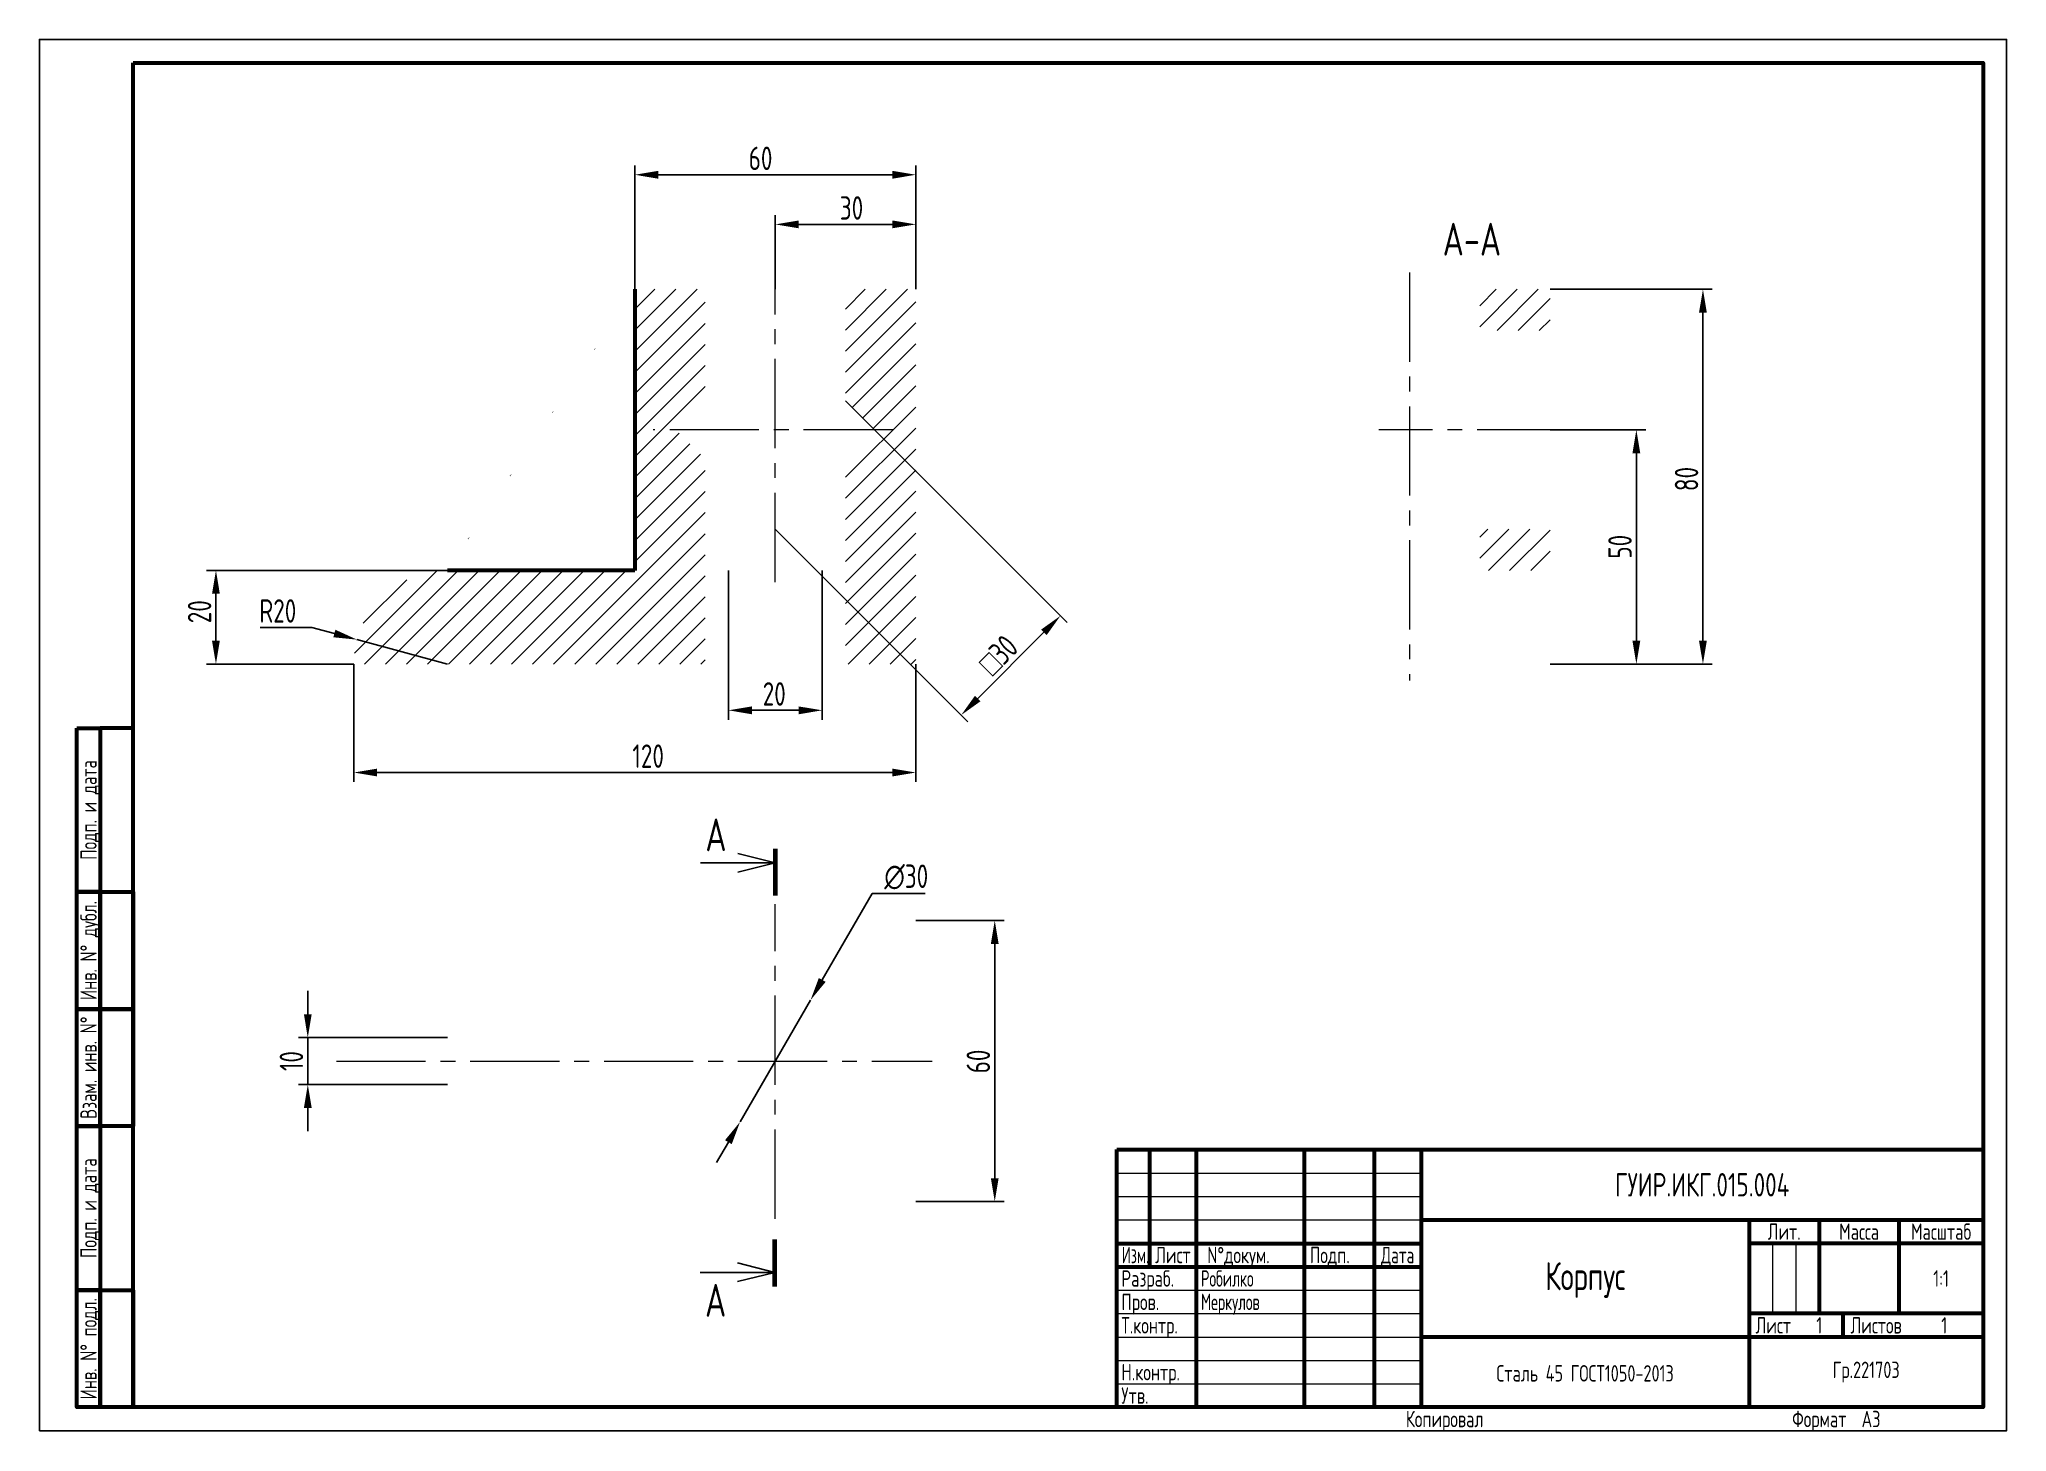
# Paper-space layout 'А3' of a CAD drawing. Header units: millimetres. Extents: x -3 to 417, y -3 to 294.
import ezdxf
from ezdxf.enums import TextEntityAlignment as Align

# ---------------------------------------------------------------- set-up
doc = ezdxf.new("R2010")
doc.units = ezdxf.units.MM
doc.set_wipeout_variables(frame=1)
doc.linetypes.add('CENTER2', pattern=[28.575, 19.05, -3.175, 3.175, -3.175])
for name, color, linetype, lineweight in [('MD_Штриховка', 7, 'Continuous', 25), ('КОНТУР', 7, 'Continuous', 60), ('Облако', 1, 'Continuous', 50), ('ОСИ', 1, 'CENTER2', 20), ('РАМКА', 7, 'Continuous', 60), ('ТОНКИЕ', 7, 'Continuous', 20)]:
    doc.layers.add(name, color=color, linetype=linetype, lineweight=lineweight)
doc.styles.add('СПДС', font='geniso.shx', dxfattribs={"width": 0.8})
doc.dimstyles.new('Standart', dxfattribs={"dimtxt": 5, "dimasz": 5, "dimexe": 2, "dimexo": 0, "dimgap": 1, "dimtad": 1, "dimtoh": 1, "dimdec": 0, "dimtxsty": 'Standard', "dimcen": 2.5, "dimadec": 0, "dimazin": 0, "dimtfac": 1, "dimtdec": 0, "dimtmove": 0, "dimatfit": 3, "dimldrblk": 'DOTSMALL', "dimfxl": 1, "dimarcsym": 0})

# ---------------------------------------------------------------- blocks, each defined once
blk = doc.blocks.new('*U7')
at = {"color": 0, "linetype": 'Continuous', "lineweight": 25}
blk.add_lwpolyline([(-420, 0), (0, 0), (0, 297), (-420, 297)], close=True, dxfattribs=at)
at = {"color": 0, "linetype": 'Continuous', "lineweight": -2}
for points in [[(-400, 292), (-5, 292), (-5, 5), (-400, 5)], [(-412, 150), (-407, 150), (-407, 115), (-412, 115)], [(-407, 115), (-400, 115), (-400, 150), (-407, 150)], [(-412, 115), (-407, 115), (-407, 90), (-412, 90)], [(-407, 115), (-400, 115), (-400, 90), (-407, 90)], [(-412, 90), (-407, 90), (-407, 65), (-412, 65)], [(-407, 90), (-400, 90), (-400, 65), (-407, 65)], [(-412, 65), (-407, 65), (-407, 30), (-412, 30)], [(-407, 30), (-400, 30), (-400, 65), (-407, 65)], [(-412, 30), (-407, 30), (-407, 5), (-412, 5)], [(-407, 30), (-400, 30), (-400, 5), (-407, 5)]]:
    blk.add_lwpolyline(points, close=True, dxfattribs=at)
at = {"color": 0, "linetype": 'Continuous', "lineweight": 20, "style": 'СПДС', "width": 0.8}
for s, p in [('Подп. и дата', (-409.5, 132.5)), ('Инв. N%%D дубл.', (-409.5, 102.5)), ('Взам. инв. N%%D', (-409.5, 77.5)), ('Подп. и дата', (-409.5, 47.5)), ('Инв. N%%D подл.', (-409.5, 17.5))]:
    blk.add_text(s, height=3.5, rotation=90, dxfattribs=at).set_placement(p, align=Align.MIDDLE_CENTER)
blk = doc.blocks.new('*U4')
at = {"color": 0, "linetype": 'Continuous', "lineweight": -2}
for p, q in [((-178, 55), (-178, 30)), ((-168, 55), (-168, 0)), ((-145, 55), (-145, 0)), ((-130, 55), (-130, 0)), ((-120, 55), (-120, 0)), ((-120, 40), (0, 40)), ((-50, 40), (-50, 0)), ((-35, 40), (-35, 20)), ((-18, 40), (-18, 20)), ((-185, 35), (-120, 35)), ((0, 35), (-50, 35)), ((-185, 30), (-120, 30)), ((0, 20), (-50, 20)), ((-30, 20), (-30, 15)), ((0, 15), (-120, 15))]:
    blk.add_line(p, q, dxfattribs=at)
at = {"color": 0, "linetype": 'Continuous', "lineweight": 20}
for p, q in [((-185, 50), (-120, 50)), ((-185, 45), (-120, 45)), ((-185, 40), (-120, 40)), ((-45, 35), (-45, 20)), ((-40, 35), (-40, 20)), ((-185, 25), (-120, 25)), ((-185, 20), (-120, 20)), ((-185, 15), (-120, 15)), ((-185, 10), (-120, 10)), ((-185, 5), (-120, 5))]:
    blk.add_line(p, q, dxfattribs=at)
at = {"color": 0, "linetype": 'Continuous', "lineweight": -2}
blk.add_lwpolyline([(-185, 55), (0, 55), (0, 0), (-185, 0)], close=True, dxfattribs=at)
at = {"color": 0, "linetype": 'Continuous', "lineweight": 20, "style": 'СПДС'}
for s, width, p in [('Лит.', 0.8, (-42.5, 37.5)), ('Масса', 0.8, (-26.5, 37.5)), ('Масштаб', 0.8, (-9, 37.5)), ('Изм.', 0.7, (-181, 32.5)), ('Лист', 0.8, (-173, 32.5)), ('N%%Dдокум.', 0.8, (-159, 32.5)), ('Подп.', 0.8, (-139.5, 32.5)), ('Дата', 0.75, (-125, 32.5)), ('Лист', 0.8, (-44.82, 17.5)), ('Листов', 0.8, (-22.86, 17.5)), ('Копировал', 0.8, (-115, -2.5)), ('Формат', 0.8, (-35, -2.5))]:
    blk.add_text(s, height=3.5, dxfattribs=dict(at, width=width)).set_placement(p, align=Align.MIDDLE_CENTER)
at = {"color": 0, "linetype": 'Continuous', "lineweight": 20, "style": 'СПДС', "flags": 8}
for tag, height, width, p in [('IZM1', 3.5, 0.8, (-181.5, 50.75)), ('LIST1', 3.5, 0.8, (-173, 50.75)), ('NDOC1', 3.5, 0.7, (-157, 50.75)), ('DAT1', 3.5, 0.6, (-125, 50.75)), ('IZM2', 3.5, 0.8, (-181.5, 45.75)), ('LIST2', 3.5, 0.8, (-173, 45.75)), ('NDOC2', 3.5, 0.7, (-157, 45.75)), ('DAT2', 3.5, 0.6, (-125, 45.75)), ('OBOZNACHEN', 5, 0.8, (-60, 45)), ('IZM3', 3.5, 0.8, (-181.5, 40.75)), ('LIST3', 3.5, 0.8, (-173, 40.75)), ('NDOC3', 3.5, 0.7, (-157, 40.75)), ('DAT3', 3.5, 0.6, (-125, 40.75)), ('IZM4', 3.5, 0.8, (-181.5, 35.75)), ('LIST4', 3.5, 0.8, (-173, 35.75)), ('NDOC4', 3.5, 0.7, (-157, 35.75)), ('DAT4', 3.5, 0.6, (-125, 35.75)), ('NAME-PRODUKT1', 3.5, 0.8, (-85, 32.5)), ('NAME-PRODUKT2', 3.5, 0.8, (-85, 28)), ('DATE1', 3.5, 0.6, (-125, 25.75)), ('NAME-PRODUKT3', 3.5, 0.8, (-85, 23.5)), ('DATE2', 3.5, 0.6, (-125, 20.75)), ('DATE3', 3.5, 0.6, (-125, 15.75)), ('NAME-DOCUMENT', 3.5, 0.8, (-84.97, 16.5)), ('DATE4', 3.5, 0.6, (-125, 10.75)), ('NAME-MAT1', 3.5, 0.8, (-85, 10)), ('DATE5', 3.5, 0.6, (-125, 5.75)), ('NAME-MAT2', 3.5, 0.8, (-85, 5.5)), ('ORGANIZATION', 5, 0.7, (-25, 5.5)), ('ORGANIZATION1', 3.5, 0.8, (-25, 8)), ('DATE6', 3.5, 0.6, (-125, 0.75)), ('NAME-MAT3', 3.5, 0.8, (-85, 1)), ('ORGANIZATION2', 3.5, 0.8, (-25, 3))]:
    blk.add_attdef(tag, text='', height=height, dxfattribs=dict(at, width=width)).set_placement(p, align=Align.CENTER)
for tag, p, width in [('JOB1', (-184, 25.75), 0.8), ('NAME1', (-167, 25.75), 0.7), ('JOB2', (-184, 20.75), 0.8), ('NAME2', (-167, 20.75), 0.7), ('JOB3', (-184, 15.75), 0.8), ('NAME3', (-167, 15.75), 0.7), ('JOB4', (-184, 10.75), 0.8), ('NAME4', (-167, 10.75), 0.7), ('JOB5', (-184, 5.75), 0.8), ('NAME5', (-167, 5.75), 0.7), ('JOB6', (-184, 0.75), 0.8), ('NAME6', (-167, 0.75), 0.7), ('FORMAT', (-25.97, -4.25), 0.8)]:
    blk.add_attdef(tag, p, '', height=3.5, dxfattribs=dict(at, width=width))
at = {"color": 0, "linetype": 'Continuous', "lineweight": 20, "style": 'СПДС', "width": 0.8, "flags": 8}
for tag, p in [('STAGE', (-47.5, 27.5)), ('MASSA', (-26.5, 27.5)), ('SCALE', (-9, 27.5)), ('LIST', (-35, 17.5)), ('LISTS', (-8.32, 17.5))]:
    blk.add_attdef(tag, text='', height=3.5, dxfattribs=at).set_placement(p, align=Align.MIDDLE_CENTER)
blk = doc.blocks.new('*U11')
at = {"layer": 'ОСИ', "color": 0, "linetype": 'CENTER2', "transparency": 16777216}
blk.add_line((-93.71, 0), (33.5, 0), dxfattribs=at)
blk = doc.blocks.new('*U12')
at = {"layer": 'ОСИ', "color": 0, "linetype": 'CENTER2', "transparency": 16777216}
blk.add_line((0, -42.41), (0, 24.75), dxfattribs=at)
blk = doc.blocks.new('*U17')
at = {"layer": 'ОСИ', "color": 0, "linetype": 'CENTER2', "transparency": 16777216}
blk.add_line((0, -4.39), (0, 61.11), dxfattribs=at)
blk = doc.blocks.new('*U18')
at = {"layer": 'ОСИ', "color": 0, "linetype": 'CENTER2', "transparency": 16777216}
blk.add_line((17.59, 0), (-33.55, 0), dxfattribs=at)
blk = doc.blocks.new('*U19')
at = {"layer": 'ОСИ', "color": 0, "linetype": 'CENTER2', "transparency": 16777216}
blk.add_line((0, 73.59), (0, -13.5), dxfattribs=at)
blk = doc.blocks.new('*U20')
at = {"layer": 'ОСИ', "color": 0, "linetype": 'CENTER2', "transparency": 16777216}
blk.add_line((11, 0), (-29.02, 0), dxfattribs=at)
blk = doc.blocks.new('Vraz')
at = {"lineweight": -3}
for p, q in [((0, 0), (-16, 0)), ((-8, -2), (0, 0)), ((-7.99, 1.98), (0, 0))]:
    blk.add_line(p, q, dxfattribs=at)
at = {"lineweight": 100}
blk.add_line((0, 3), (0, -7), dxfattribs=at)
at = {"style": 'СПДС', "width": 0.8}
blk.add_text('A', height=7, dxfattribs=at).set_placement((-14.93, 2.46))
blk = doc.blocks.new('Nraz')
at = {"lineweight": 100}
blk.add_line((0, -3), (0, 7), dxfattribs=at)
at = {"lineweight": -3}
for p, q in [((0, 0), (-16, 0)), ((-8, 2), (0, 0)), ((-7.99, -1.98), (0, 0))]:
    blk.add_line(p, q, dxfattribs=at)
at = {"style": 'СПДС', "width": 0.8}
blk.add_text('A', height=7, dxfattribs=at).set_placement((-14.93, -9.46))
blk = doc.blocks.new('*D24')
at = {"layer": 'Defpoints', "color": 0, "transparency": 16777216}
for p in [(63.95, 160.51), (183.95, 160.51), (63.95, 137.36)]:
    blk.add_point(p, dxfattribs=at)
at = {"layer": 'ТОНКИЕ', "color": 0, "lineweight": -2, "transparency": 16777216}
for p, q in [((63.95, 160.51), (63.95, 135.36)), ((183.95, 160.51), (183.95, 135.36)), ((178.95, 137.36), (68.95, 137.36))]:
    blk.add_line(p, q, dxfattribs=at)
at = {"layer": 'ТОНКИЕ', "color": 0, "transparency": 16777216}
for points in [[(68.95, 138.19), (68.95, 136.53), (63.95, 137.36)], [(178.95, 138.19), (178.95, 136.53), (183.95, 137.36)]]:
    blk.add_solid(points, dxfattribs=at)
at = {"layer": 'ТОНКИЕ', "color": 0, "transparency": 16777216, "insert": (126.81, 140.86), "char_height": 5, "attachment_point": 5, "style": 'СПДС'}
blk.add_mtext('120', dxfattribs=at)
blk = doc.blocks.new('_DotSmall')
at = {"color": 0, "linetype": 'ByBlock', "const_width": 0.5}
blk.add_lwpolyline([(-0.0625, 0, 1), (0.0625, 0, 1)], format="xyb", close=True, dxfattribs=at)
blk = doc.blocks.new('*D25')
at = {"layer": 'Defpoints', "color": 0, "transparency": 16777216}
for p in [(183.95, 105.77), (200.8, 105.77), (183.95, 45.77)]:
    blk.add_point(p, dxfattribs=at)
at = {"layer": 'ТОНКИЕ', "color": 0, "lineweight": -2, "transparency": 16777216}
for p, q in [((183.95, 105.77), (202.8, 105.77)), ((200.8, 50.77), (200.8, 100.77)), ((183.95, 45.77), (202.8, 45.77))]:
    blk.add_line(p, q, dxfattribs=at)
at = {"layer": 'ТОНКИЕ', "color": 0, "transparency": 16777216}
for points in [[(199.97, 100.77), (201.63, 100.77), (200.8, 105.77)], [(199.97, 50.77), (201.63, 50.77), (200.8, 45.77)]]:
    blk.add_solid(points, dxfattribs=at)
at = {"layer": 'ТОНКИЕ', "color": 0, "transparency": 16777216, "insert": (197.3, 75.68), "char_height": 5, "attachment_point": 5, "rotation": 90, "style": 'СПДС'}
blk.add_mtext('60', dxfattribs=at)
blk = doc.blocks.new('*D26')
at = {"layer": 'Defpoints', "color": 0, "transparency": 16777216}
for p in [(161.46, 88.76), (146.43, 62.79)]:
    blk.add_point(p, dxfattribs=at)
at = {"layer": 'ТОНКИЕ', "color": 0, "lineweight": -2, "transparency": 16777216}
for p, q in [((174.66, 111.56), (163.96, 93.08)), ((185.91, 111.56), (174.66, 111.56)), ((146.43, 62.79), (161.46, 88.76)), ((143.93, 58.46), (141.43, 54.13))]:
    blk.add_line(p, q, dxfattribs=at)
at = {"layer": 'ТОНКИЕ', "color": 0, "transparency": 16777216}
for points in [[(163.24, 93.5), (164.69, 92.67), (161.46, 88.76)], [(143.21, 58.88), (144.65, 58.04), (146.43, 62.79)]]:
    blk.add_solid(points, dxfattribs=at)
at = {"layer": 'ТОНКИЕ', "color": 0, "transparency": 16777216, "insert": (181.91, 115.06), "char_height": 5, "attachment_point": 5, "style": 'СПДС'}
blk.add_mtext('∅30', dxfattribs=at)
blk = doc.blocks.new('*D27')
at = {"layer": 'Defpoints', "color": 0, "transparency": 16777216}
for p in [(183.95, 264.96), (123.95, 240.51), (183.95, 240.51)]:
    blk.add_point(p, dxfattribs=at)
at = {"layer": 'ТОНКИЕ', "color": 0, "lineweight": -2, "transparency": 16777216}
for p, q in [((123.95, 240.51), (123.95, 266.96)), ((128.95, 264.96), (178.95, 264.96)), ((183.95, 240.51), (183.95, 266.96))]:
    blk.add_line(p, q, dxfattribs=at)
at = {"layer": 'ТОНКИЕ', "color": 0, "transparency": 16777216}
for points in [[(128.95, 265.79), (128.95, 264.12), (123.95, 264.96)], [(178.95, 265.79), (178.95, 264.12), (183.95, 264.96)]]:
    blk.add_solid(points, dxfattribs=at)
at = {"layer": 'ТОНКИЕ', "color": 0, "transparency": 16777216, "insert": (150.8, 268.46), "char_height": 5, "attachment_point": 5, "style": 'СПДС'}
blk.add_mtext('60', dxfattribs=at)
blk = doc.blocks.new('*D28')
at = {"layer": 'Defpoints', "color": 0, "transparency": 16777216}
for p in [(168.95, 216.72), (153.95, 189.3), (214.84, 170.83)]:
    blk.add_point(p, dxfattribs=at)
at = {"layer": 'ТОНКИЕ', "color": 0, "lineweight": -2, "transparency": 16777216}
for p, q in [((168.95, 216.72), (216.25, 169.42)), ((153.95, 189.3), (195.04, 148.2)), ((197.16, 153.15), (211.3, 167.3))]:
    blk.add_line(p, q, dxfattribs=at)
at = {"layer": 'ТОНКИЕ', "color": 0, "transparency": 16777216}
for points in [[(210.71, 167.88), (211.89, 166.71), (214.84, 170.83)], [(196.57, 153.74), (197.75, 152.56), (193.63, 149.62)]]:
    blk.add_solid(points, dxfattribs=at)
at = {"layer": 'ТОНКИЕ', "color": 0, "transparency": 16777216, "insert": (201.52, 162.46), "char_height": 5, "attachment_point": 5, "rotation": 45, "style": 'СПДС'}
blk.add_mtext('{\\Fgdt;o}30', dxfattribs=at)
blk = doc.blocks.new('*D29')
at = {"layer": 'Defpoints', "color": 0, "transparency": 16777216}
for p in [(143.95, 180.51), (163.95, 180.51), (163.95, 150.64)]:
    blk.add_point(p, dxfattribs=at)
at = {"layer": 'ТОНКИЕ', "color": 0, "lineweight": -2, "transparency": 16777216}
for p, q in [((143.95, 180.51), (143.95, 148.64)), ((163.95, 180.51), (163.95, 148.64)), ((148.95, 150.64), (158.95, 150.64))]:
    blk.add_line(p, q, dxfattribs=at)
at = {"layer": 'ТОНКИЕ', "color": 0, "transparency": 16777216}
for points in [[(148.95, 151.47), (148.95, 149.8), (143.95, 150.64)], [(158.95, 151.47), (158.95, 149.8), (163.95, 150.64)]]:
    blk.add_solid(points, dxfattribs=at)
at = {"layer": 'ТОНКИЕ', "color": 0, "transparency": 16777216, "insert": (153.72, 154.14), "char_height": 5, "attachment_point": 5, "style": 'СПДС'}
blk.add_mtext('20', dxfattribs=at)
blk = doc.blocks.new('*D30')
at = {"layer": 'Defpoints', "color": 0, "transparency": 16777216}
for p in [(54.14, 80.77), (83.95, 80.77), (83.95, 70.77)]:
    blk.add_point(p, dxfattribs=at)
at = {"layer": 'ТОНКИЕ', "color": 0, "lineweight": -2, "transparency": 16777216}
for p, q in [((54.14, 85.77), (54.14, 90.77)), ((83.95, 80.77), (52.14, 80.77)), ((54.14, 70.77), (54.14, 80.77)), ((83.95, 70.77), (52.14, 70.77)), ((54.14, 65.77), (54.14, 60.77))]:
    blk.add_line(p, q, dxfattribs=at)
at = {"layer": 'ТОНКИЕ', "color": 0, "transparency": 16777216}
for points in [[(53.31, 85.77), (54.97, 85.77), (54.14, 80.77)], [(53.31, 65.77), (54.97, 65.77), (54.14, 70.77)]]:
    blk.add_solid(points, dxfattribs=at)
at = {"layer": 'ТОНКИЕ', "color": 0, "transparency": 16777216, "insert": (50.64, 75.77), "char_height": 5, "attachment_point": 5, "rotation": 90, "style": 'СПДС'}
blk.add_mtext('10', dxfattribs=at)
blk = doc.blocks.new('*D31')
at = {"layer": 'Defpoints', "color": 0, "transparency": 16777216}
for p in [(64.64, 165.73), (83.95, 160.51)]:
    blk.add_point(p, dxfattribs=at)
at = {"layer": 'ТОНКИЕ', "color": 0, "lineweight": -2, "transparency": 16777216}
for p, q in [((43.94, 168.34), (54.99, 168.34)), ((54.99, 168.34), (59.82, 167.04)), ((83.95, 160.51), (64.64, 165.73))]:
    blk.add_line(p, q, dxfattribs=at)
at = {"layer": 'ТОНКИЕ', "color": 0, "transparency": 16777216}
blk.add_solid([(60.03, 167.84), (59.6, 166.23), (64.64, 165.73)], dxfattribs=at)
at = {"layer": 'ТОНКИЕ', "color": 0, "transparency": 16777216, "insert": (47.74, 171.85), "char_height": 5, "attachment_point": 5, "style": 'СПДС'}
blk.add_mtext('R20', dxfattribs=at)
blk = doc.blocks.new('*D32')
at = {"layer": 'Defpoints', "color": 0, "transparency": 16777216}
for p in [(153.95, 254.37), (153.95, 240.51), (183.95, 240.51)]:
    blk.add_point(p, dxfattribs=at)
at = {"layer": 'ТОНКИЕ', "color": 0, "lineweight": -2, "transparency": 16777216}
for p, q in [((153.95, 240.51), (153.95, 256.37)), ((183.95, 240.51), (183.95, 256.37)), ((178.95, 254.37), (158.95, 254.37))]:
    blk.add_line(p, q, dxfattribs=at)
at = {"layer": 'ТОНКИЕ', "color": 0, "transparency": 16777216}
for points in [[(158.95, 255.2), (158.95, 253.54), (153.95, 254.37)], [(178.95, 255.2), (178.95, 253.54), (183.95, 254.37)]]:
    blk.add_solid(points, dxfattribs=at)
at = {"layer": 'ТОНКИЕ', "color": 0, "transparency": 16777216, "insert": (170.22, 257.87), "char_height": 5, "attachment_point": 5, "style": 'СПДС'}
blk.add_mtext('30', dxfattribs=at)
blk = doc.blocks.new('*D33')
at = {"layer": 'Defpoints', "color": 0, "transparency": 16777216}
for p in [(319.34, 210.51), (337.78, 210.51), (319.34, 160.51)]:
    blk.add_point(p, dxfattribs=at)
at = {"layer": 'ТОНКИЕ', "color": 0, "lineweight": -2, "transparency": 16777216}
for p, q in [((319.34, 210.51), (339.78, 210.51)), ((337.78, 165.51), (337.78, 205.51)), ((319.34, 160.51), (339.78, 160.51))]:
    blk.add_line(p, q, dxfattribs=at)
at = {"layer": 'ТОНКИЕ', "color": 0, "transparency": 16777216}
for points in [[(336.94, 205.51), (338.61, 205.51), (337.78, 210.51)], [(336.94, 165.51), (338.61, 165.51), (337.78, 160.51)]]:
    blk.add_solid(points, dxfattribs=at)
at = {"layer": 'ТОНКИЕ', "color": 0, "transparency": 16777216, "insert": (334.28, 185.56), "char_height": 5, "attachment_point": 5, "rotation": 90, "style": 'СПДС'}
blk.add_mtext('50', dxfattribs=at)
blk = doc.blocks.new('*D34')
at = {"layer": 'Defpoints', "color": 0, "transparency": 16777216}
for p in [(319.34, 240.51), (319.34, 160.51), (351.99, 160.51)]:
    blk.add_point(p, dxfattribs=at)
at = {"layer": 'ТОНКИЕ', "color": 0, "lineweight": -2, "transparency": 16777216}
for p, q in [((319.34, 240.51), (353.99, 240.51)), ((351.99, 235.51), (351.99, 165.51)), ((319.34, 160.51), (353.99, 160.51))]:
    blk.add_line(p, q, dxfattribs=at)
at = {"layer": 'ТОНКИЕ', "color": 0, "transparency": 16777216}
for points in [[(351.15, 235.51), (352.82, 235.51), (351.99, 240.51)], [(351.15, 165.51), (352.82, 165.51), (351.99, 160.51)]]:
    blk.add_solid(points, dxfattribs=at)
at = {"layer": 'ТОНКИЕ', "color": 0, "transparency": 16777216, "insert": (348.49, 200.01), "char_height": 5, "attachment_point": 5, "rotation": 90, "style": 'СПДС'}
blk.add_mtext('80', dxfattribs=at)
blk = doc.blocks.new('*D35')
at = {"layer": 'Defpoints', "color": 0, "transparency": 16777216}
for p in [(34.53, 180.51), (83.95, 180.51), (63.95, 160.51)]:
    blk.add_point(p, dxfattribs=at)
at = {"layer": 'ТОНКИЕ', "color": 0, "lineweight": -2, "transparency": 16777216}
for p, q in [((83.95, 180.51), (32.53, 180.51)), ((34.53, 165.51), (34.53, 175.51)), ((63.95, 160.51), (32.53, 160.51))]:
    blk.add_line(p, q, dxfattribs=at)
at = {"layer": 'ТОНКИЕ', "color": 0, "transparency": 16777216}
for points in [[(33.69, 175.51), (35.36, 175.51), (34.53, 180.51)], [(33.69, 165.51), (35.36, 165.51), (34.53, 160.51)]]:
    blk.add_solid(points, dxfattribs=at)
at = {"layer": 'ТОНКИЕ', "color": 0, "transparency": 16777216, "insert": (31.03, 171.69), "char_height": 5, "attachment_point": 5, "rotation": 90, "style": 'СПДС'}
blk.add_mtext('20', dxfattribs=at)

psp = doc.layouts.new('А3')

# ---------------------------------------------------------------- hatches: boundary and pattern name
at = {"layer": 'MD_Штриховка'}
h = psp.add_hatch(dxfattribs=at)
h.set_pattern_fill('ANSI31', color=256, style=0)
edge = h.paths.add_edge_path(flags=0)
edge.add_line((132.73, 210.51), (138.95, 216.72))
edge.add_line((138.95, 216.72), (138.95, 240.51))
edge.add_line((138.95, 240.51), (123.95, 240.51))
edge.add_line((123.95, 240.51), (83.95, 180.51))
edge.add_ellipse((83.95, 160.51), major_axis=(-20, 0), ratio=1, start_angle=270, end_angle=360)
edge.add_line((63.95, 160.51), (138.95, 160.51))
edge.add_line((138.95, 160.51), (138.95, 204.3))
edge.add_line((138.95, 204.3), (132.73, 210.51))
h.paths.add_polyline_path([(168.95, 216.72), (175.16, 210.51), (168.95, 204.3), (168.95, 160.51), (183.95, 160.51), (183.95, 240.51), (168.95, 240.51)], flags=0)
h = psp.add_hatch(dxfattribs=at)
h.set_pattern_fill('ANSI31', color=256, style=0)
h.paths.add_polyline_path([(319.34, 180.51), (319.34, 189.3), (304.34, 189.3), (304.34, 180.51)], flags=0)
h.paths.add_polyline_path([(319.34, 231.72), (319.34, 240.51), (304.34, 240.51), (304.34, 231.72)], flags=0)

# ---------------------------------------------------------------- block references
for name, p in [('Vraz', (153.95, 118.1)), ('Nraz', (153.88, 30.67))]:
    psp.add_blockref(name, p)
at = {"layer": 'ОСИ', "linetype": 'CENTER2'}
for name, p in [('*U19', (289.34, 170.51)), ('*U17', (153.95, 182.4)), ('*U18', (161.45, 210.51)), ('*U20', (311.84, 210.51)), ('*U12', (153.95, 84.52)), ('*U11', (153.95, 75.77))]:
    psp.add_blockref(name, p, dxfattribs=at)
at = {"layer": 'РАМКА'}
psp.add_blockref('*U7', (416.83, -3.14), dxfattribs=at)
ref = psp.add_blockref('*U4', (411.83, 1.86), dxfattribs=at)
ref.add_attrib('OBOZNACHEN', 'ГУИР.ИКГ.015.004', dxfattribs={"layer": '0', "color": 0, "linetype": 'Continuous', "lineweight": 20, "height": 5, "style": 'СПДС', "width": 0.8}).set_placement((351.83, 46.86), align=Align.CENTER)
ref.add_attrib('NAME-PRODUKT2', 'Корпус', dxfattribs={"layer": '0', "color": 0, "linetype": 'Continuous', "lineweight": 20, "height": 6, "style": 'СПДС', "width": 0.8}).set_placement((326.83, 29.86), align=Align.MIDDLE_CENTER)
ref.add_attrib('NAME-MAT2', 'Сталь 45 ГОСТ1050-2013', dxfattribs={"layer": '0', "color": 0, "linetype": 'Continuous', "lineweight": 20, "height": 3.5, "style": 'СПДС', "width": 0.8}).set_placement((326.83, 7.36), align=Align.CENTER)
ref.add_attrib('SCALE', '1:1', dxfattribs={"layer": '0', "color": 0, "linetype": 'Continuous', "lineweight": 20, "height": 3.5, "style": 'СПДС', "width": 0.8}).set_placement((402.83, 29.36), align=Align.MIDDLE_CENTER)
ref.add_attrib('ORGANIZATION1', 'Гр.221703', dxfattribs={"layer": '0', "color": 0, "linetype": 'Continuous', "lineweight": 20, "height": 3.5, "style": 'СПДС', "width": 0.8}).set_placement((386.83, 9.86), align=Align.MIDDLE_CENTER)
ref.add_attrib('JOB1', 'Разраб.', (227.83, 27.61), dxfattribs={"layer": '0', "color": 0, "linetype": 'Continuous', "lineweight": 20, "height": 3.5, "style": 'СПДС', "width": 0.8})
ref.add_attrib('NAME1', 'Робилко', (244.83, 27.61), dxfattribs={"layer": '0', "color": 0, "linetype": 'Continuous', "lineweight": 20, "height": 3.5, "style": 'СПДС', "width": 0.7})
ref.add_attrib('JOB2', 'Пров.', (227.83, 22.61), dxfattribs={"layer": '0', "color": 0, "linetype": 'Continuous', "lineweight": 20, "height": 3.5, "style": 'СПДС', "width": 0.8})
ref.add_attrib('NAME2', 'Меркулов', (244.83, 22.61), dxfattribs={"layer": '0', "color": 0, "linetype": 'Continuous', "lineweight": 20, "height": 3.5, "style": 'СПДС', "width": 0.7})
ref.add_attrib('JOB3', 'Т.контр.', (227.83, 17.61), dxfattribs={"layer": '0', "color": 0, "linetype": 'Continuous', "lineweight": 20, "height": 3.5, "style": 'СПДС', "width": 0.8})
ref.add_attrib('JOB5', 'Н.контр.', (227.83, 7.61), dxfattribs={"layer": '0', "color": 0, "linetype": 'Continuous', "lineweight": 20, "height": 3.5, "style": 'СПДС', "width": 0.8})
ref.add_attrib('JOB6', 'Утв.', (227.83, 2.61), dxfattribs={"layer": '0', "color": 0, "linetype": 'Continuous', "lineweight": 20, "height": 3.5, "style": 'СПДС', "width": 0.8})
ref.add_attrib('FORMAT', 'A3', (385.86, -2.39), dxfattribs={"layer": '0', "color": 0, "linetype": 'Continuous', "lineweight": 20, "height": 3.5, "style": 'СПДС', "width": 0.8})
ref.add_attrib('LIST', '1', dxfattribs={"layer": '0', "color": 0, "linetype": 'Continuous', "lineweight": 20, "height": 3.5, "style": 'СПДС', "width": 0.8}).set_placement((376.83, 19.36), align=Align.MIDDLE_CENTER)
ref.add_attrib('LISTS', '1', dxfattribs={"layer": '0', "color": 0, "linetype": 'Continuous', "lineweight": 20, "height": 3.5, "style": 'СПДС', "width": 0.8}).set_placement((403.51, 19.36), align=Align.MIDDLE_CENTER)

# ---------------------------------------------------------------- texts
at = {"layer": 'ТОНКИЕ', "style": 'СПДС', "width": 0.8}
psp.add_text('А-А', height=7, dxfattribs=at).set_placement((296.43, 247.71))

# ---------------------------------------------------------------- dimensions: what is measured, and where the dimension line sits
at = {"layer": 'ТОНКИЕ'}
for base, p1, p2, picture, middle in [((153.95, 254.37), (183.95, 240.51), (153.95, 240.51), '*D32', (170.22, 254.37)), ((163.95, 150.64), (143.95, 180.51), (163.95, 180.51), '*D29', (153.72, 150.64)), ((63.95, 137.36), (183.95, 160.51), (63.95, 160.51), '*D24', (126.81, 137.36))]:
    dim = psp.add_linear_dim(base=base, p1=p1, p2=p2, dimstyle='Standart', override={"dimlfac": -1, "dimtxsty": 'СПДС'}, dxfattribs=at)
    dim.commit()
    dim.dimension.update_dxf_attribs({"geometry": picture, "text_midpoint": middle, "dimtype": 160})
for base, p1, p2, angle, override, picture, middle, dimtype in [((351.99, 160.51), (319.34, 240.51), (319.34, 160.51), 270, {"dimlfac": -1, "dimtxsty": 'СПДС'}, '*D34', (351.99, 200.01), 161), ((214.84, 170.83), (153.95, 189.3), (168.95, 216.72), 225, {"dimlfac": -1, "dimpost": '{\\Fgdt;o}<>', "dimtxsty": 'СПДС'}, '*D28', (203.99, 159.99), 160), ((337.78, 210.51), (319.34, 160.51), (319.34, 210.51), 90, {"dimlfac": -1, "dimtxsty": 'СПДС'}, '*D33', (337.78, 185.56), 161), ((200.8, 105.77), (183.95, 45.77), (183.95, 105.77), 90, {"dimlfac": -1, "dimtxsty": 'СПДС'}, '*D25', (200.8, 75.68), 160), ((54.14, 80.77), (83.95, 70.77), (83.95, 80.77), 270, {"dimlfac": -1, "dimtxsty": 'СПДС'}, '*D30', (54.14, 75.77), 160)]:
    dim = psp.add_linear_dim(base=base, p1=p1, p2=p2, angle=angle, dimstyle='Standart', override=override, dxfattribs=at)
    dim.commit()
    dim.dimension.update_dxf_attribs({"geometry": picture, "text_midpoint": middle, "dimtype": dimtype})
dim = psp.add_radius_dim(center=(83.95, 160.51), mpoint=(64.64, 165.73), dimstyle='Standart', override={"dimlfac": -1, "dimtxsty": 'СПДС'}, dxfattribs=at)
dim.commit()
dim.dimension.update_dxf_attribs({"geometry": '*D31', "text_midpoint": (47.74, 168.34), "dimtype": 164})
dim = psp.add_diameter_dim_2p(p1=(146.43, 62.79), p2=(161.46, 88.76), dimstyle='Standart', override={"dimlfac": -1, "dimtxsty": 'СПДС'}, dxfattribs=at)
dim.commit()
dim.dimension.update_dxf_attribs({"geometry": '*D26', "text_midpoint": (181.91, 111.56), "dimtype": 163})

# ---------------------------------------------------------------- next in the draw order: wipeouts: each hides what was drawn before it
psp.add_wipeout([(123.95, 240.51), (123.95, 180.51), (83.95, 180.51)]).dxf.layer = 'Облако'

# ---------------------------------------------------------------- next in the draw order: linework, layer by layer
at = {"layer": 'КОНТУР'}
for p, q in [((123.95, 240.51), (123.95, 180.51)), ((123.95, 180.51), (83.95, 180.51))]:
    psp.add_line(p, q, dxfattribs=at)

# ---------------------------------------------------------------- next in the draw order: dimensions: what is measured, and where the dimension line sits
at = {"layer": 'ТОНКИЕ'}
dim = psp.add_linear_dim(base=(183.95, 264.96), p1=(123.95, 240.51), p2=(183.95, 240.51), dimstyle='Standart', override={"dimlfac": -1, "dimtxsty": 'СПДС'}, dxfattribs=at)
dim.commit()
dim.dimension.update_dxf_attribs({"geometry": '*D27', "text_midpoint": (150.8, 264.96), "dimtype": 160})
dim = psp.add_linear_dim(base=(34.53, 180.51), p1=(63.95, 160.51), p2=(83.95, 180.51), angle=90, dimstyle='Standart', override={"dimlfac": -1, "dimtxsty": 'СПДС'}, dxfattribs=at)
dim.commit()
dim.dimension.update_dxf_attribs({"geometry": '*D35', "text_midpoint": (34.53, 171.69), "dimtype": 160})

doc.saveas('drawing.dxf')
